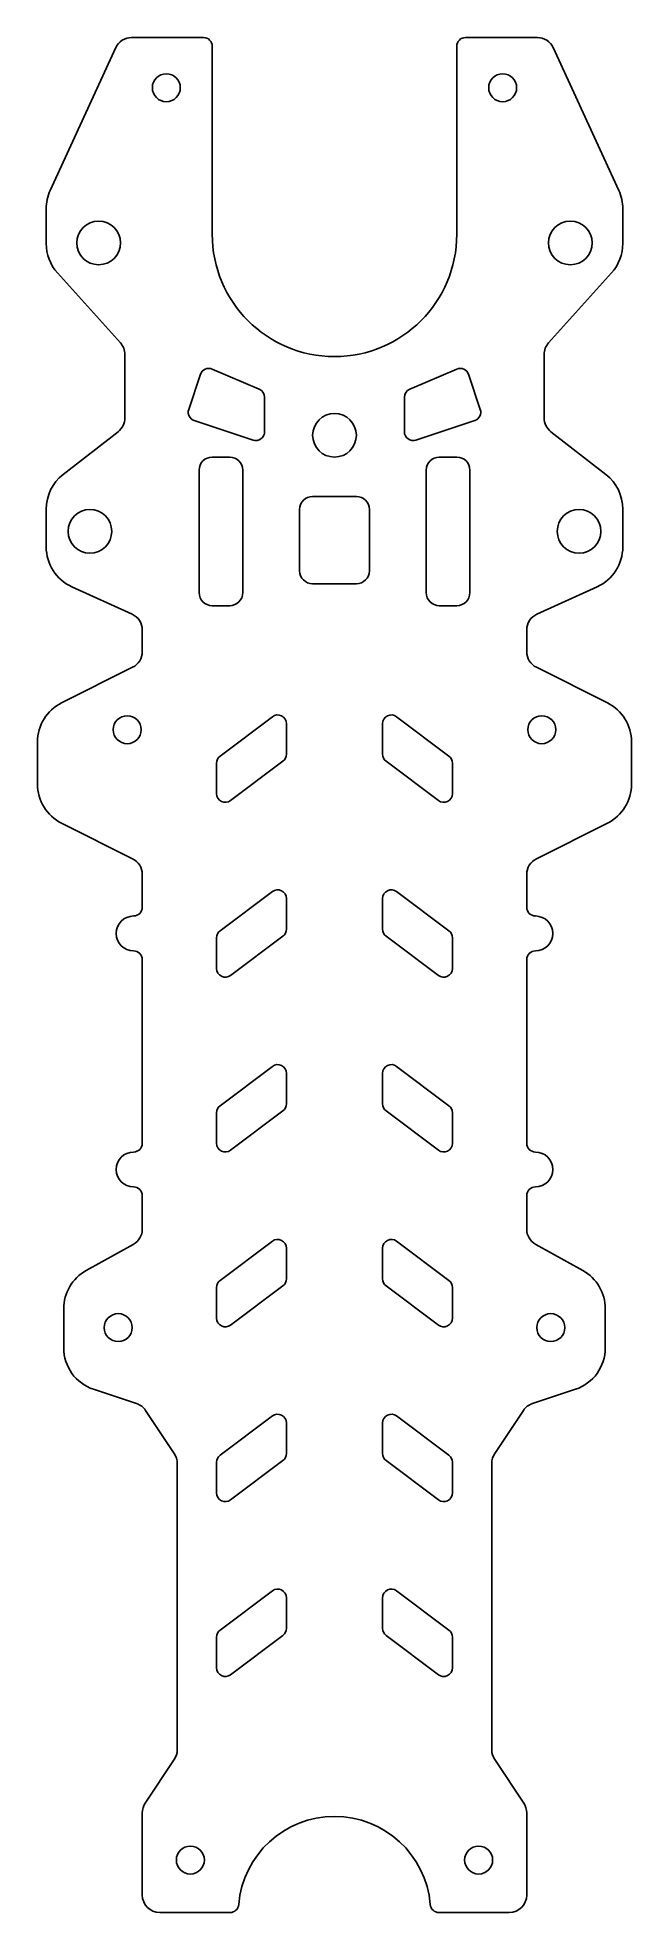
# Model space of a CAD drawing. Header units: millimetres. Extents: x -34 to 34, y -100 to 115.
import ezdxf

# ---------------------------------------------------------------- set-up
doc = ezdxf.new("R2010")
doc.units = ezdxf.units.MM

msp = doc.modelspace()

# ---------------------------------------------------------------- linework, layer by layer
for p, q in [((-15, 114.5), (-23.22, 114.5)), ((23.22, 114.5), (15, 114.5)), ((-25.04, 113.34), (-32.54, 96.99)), ((-14, 92), (-14, 113.5)), ((14, 113.5), (14, 92)), ((32.54, 96.99), (25.04, 113.34)), ((-33, 94.91), (-33, 90.92)), ((33, 90.92), (33, 94.91)), ((-31.72, 87.57), (-24.51, 79.57)), ((24.51, 79.57), (31.72, 87.57)), ((-24, 78.23), (-24, 70.98)), ((24, 70.98), (24, 78.23)), ((-16.68, 71.95), (-15.34, 75.97)), ((-14, 76.57), (-8.61, 74.26)), ((8.61, 74.26), (14, 76.57)), ((15.34, 75.97), (16.68, 71.95)), ((-8, 73.34), (-8, 69.39)), ((8, 69.39), (8, 73.34)), ((-24.77, 69.4), (-31.07, 64.5)), ((-9.32, 68.44), (-16.05, 70.68)), ((16.05, 70.68), (9.32, 68.44)), ((31.07, 64.5), (24.77, 69.4)), ((-14, 66.5), (-12, 66.5)), ((12, 66.5), (14, 66.5)), ((-15.5, 51), (-15.5, 65)), ((-10.5, 65), (-10.5, 51)), ((10.5, 51), (10.5, 65)), ((15.5, 65), (15.5, 51)), ((-33, 60.55), (-33, 56.22)), ((-4, 53.5), (-4, 60.5)), ((-2.5, 62), (2.5, 62)), ((4, 60.5), (4, 53.5)), ((33, 56.22), (33, 60.55)), ((-30.07, 51.67), (-23.17, 48.53)), ((2.5, 52), (-2.5, 52)), ((23.17, 48.53), (30.07, 51.67)), ((-12, 49.5), (-14, 49.5)), ((14, 49.5), (12, 49.5)), ((-22, 46.71), (-22, 44.24)), ((22, 44.24), (22, 46.71)), ((-23.11, 42.45), (-31.24, 38.38)), ((31.24, 38.38), (23.11, 42.45)), ((-13.1, 32.3), (-7.1, 36.8)), ((7.1, 36.8), (13.1, 32.3)), ((-5.5, 36), (-5.5, 32.5)), ((5.5, 32.5), (5.5, 36)), ((-34, 33.91), (-34, 29.09)), ((34, 29.09), (34, 33.91)), ((-13.5, 28), (-13.5, 31.5)), ((-5.9, 31.7), (-11.9, 27.2)), ((11.9, 27.2), (5.9, 31.7)), ((13.5, 31.5), (13.5, 28)), ((-31.24, 24.62), (-23.11, 20.55)), ((23.11, 20.55), (31.24, 24.62)), ((-22, 18.76), (-22, 15)), ((22, 15), (22, 18.76)), ((-13.1, 12.3), (-7.1, 16.8)), ((-5.5, 16), (-5.5, 12.5)), ((5.5, 12.5), (5.5, 16)), ((7.1, 16.8), (13.1, 12.3)), ((-13.5, 8), (-13.5, 11.5)), ((-5.9, 11.7), (-11.9, 7.2)), ((11.9, 7.2), (5.9, 11.7)), ((13.5, 11.5), (13.5, 8)), ((-22, 9), (-22, -12)), ((22, -12), (22, 9)), ((-13.1, -7.7), (-7.1, -3.2)), ((-5.5, -4), (-5.5, -7.5)), ((5.5, -7.5), (5.5, -4)), ((7.1, -3.2), (13.1, -7.7)), ((-13.5, -12), (-13.5, -8.5)), ((-5.9, -8.3), (-11.9, -12.8)), ((11.9, -12.8), (5.9, -8.3)), ((13.5, -8.5), (13.5, -12)), ((-22, -18), (-22, -21.82)), ((22, -21.82), (22, -18)), ((-23.03, -23.57), (-28.43, -26.57)), ((-13.1, -27.7), (-7.1, -23.2)), ((7.1, -23.2), (13.1, -27.7)), ((28.43, -26.57), (23.03, -23.57)), ((-5.5, -24), (-5.5, -27.5)), ((5.5, -27.5), (5.5, -24)), ((-13.5, -32), (-13.5, -28.5)), ((-5.9, -28.3), (-11.9, -32.8)), ((11.9, -32.8), (5.9, -28.3)), ((13.5, -28.5), (13.5, -32)), ((-31, -30.94), (-31, -35.4)), ((31, -35.4), (31, -30.94)), ((-27.58, -40.14), (-22.65, -41.78)), ((22.65, -41.78), (27.58, -40.14)), ((-21.62, -42.57), (-18.34, -47.5)), ((18.34, -47.5), (21.62, -42.57)), ((-13.1, -47.7), (-7.1, -43.2)), ((-5.5, -44), (-5.5, -47.5)), ((5.5, -47.5), (5.5, -44)), ((7.1, -43.2), (13.1, -47.7)), ((-18, -48.61), (-18, -81.39)), ((-13.5, -52), (-13.5, -48.5)), ((-5.9, -48.3), (-11.9, -52.8)), ((11.9, -52.8), (5.9, -48.3)), ((13.5, -48.5), (13.5, -52)), ((18, -81.39), (18, -48.61)), ((-13.1, -67.7), (-7.1, -63.2)), ((-5.5, -64), (-5.5, -67.5)), ((5.5, -67.5), (5.5, -64)), ((7.1, -63.2), (13.1, -67.7)), ((-13.5, -72), (-13.5, -68.5)), ((-5.9, -68.3), (-11.9, -72.8)), ((11.9, -72.8), (5.9, -68.3)), ((13.5, -68.5), (13.5, -72)), ((-18.34, -82.5), (-21.66, -87.5)), ((21.66, -87.5), (18.34, -82.5)), ((-22, -88.61), (-22, -98)), ((22, -98), (22, -88.61)), ((-20, -100), (-11.96, -100)), ((11.96, -100), (20, -100))]:
    msp.add_line(p, q)
for centre, radius in [((-19.25, 108.75), 1.6), ((19.25, 108.75), 1.6), ((-27, 91), 2.5), ((27, 91), 2.5), ((0, 69), 2.5), ((-28, 58), 2.5), ((28, 58), 2.5), ((-23.73, 35.31), 1.6), ((23.73, 35.31), 1.6), ((-24.76, -33.09), 1.6), ((24.76, -33.09), 1.6), ((-16.5, -94), 1.6), ((16.5, -94), 1.6)]:
    msp.add_circle(centre, radius)
for centre, radius, start, end in [((-23.22, 112.5), 2, 90, 155.3231), ((-15, 113.5), 1, 0, 90), ((15, 113.5), 1, 90, 180), ((23.22, 112.5), 2, 24.6769, 90), ((-28, 94.91), 5, 155.3231, 180), ((28, 94.91), 5, 0, 24.6769), ((-28, 90.92), 5, 180, 221.9872), ((0, 92), 14, 180, 360), ((28, 90.92), 5, 318.0128, 360), ((-26, 78.23), 2, 0, 41.9872), ((26, 78.23), 2, 138.0128, 180), ((-14.39, 75.65), 1, 66.8014, 161.5651), ((14.39, 75.65), 1, 18.4349, 113.1986), ((-9, 73.34), 1, 0, 66.8014), ((9, 73.34), 1, 113.1986, 180), ((-26, 70.98), 2, -52.125, 0), ((-15.74, 71.63), 1, 161.5651, 251.5651), ((15.74, 71.63), 1, -71.5651, 18.4349), ((26, 70.98), 2, -180, -127.875), ((-9, 69.39), 1, 251.5651, 360), ((9, 69.39), 1, -180, -71.5651), ((-14, 65), 1.5, 90, 180), ((-12, 65), 1.5, 0, 90), ((12, 65), 1.5, 90, 180), ((14, 65), 1.5, 0, 90), ((-28, 60.55), 5, 127.875, 180), ((28, 60.55), 5, 0, 52.125), ((-2.5, 60.5), 1.5, 90, 180), ((2.5, 60.5), 1.5, 0, 90), ((-28, 56.22), 5, 180, 245.556), ((28, 56.22), 5, 294.444, 360), ((-2.5, 53.5), 1.5, -180, -90), ((2.5, 53.5), 1.5, -90, 0), ((-14, 51), 1.5, -180, -90), ((-12, 51), 1.5, -90, 0), ((12, 51), 1.5, -180, -90), ((14, 51), 1.5, -90, 0), ((-24, 46.71), 2, 0, 65.556), ((24, 46.71), 2, 114.444, 180), ((-24, 44.24), 2, -63.4349, 0), ((24, 44.24), 2, -180, -116.5651), ((-29, 33.91), 5, 116.5651, 180), ((-6.5, 36), 1, 0, 126.8699), ((6.5, 36), 1, 53.1301, 180), ((29, 33.91), 5, 0, 63.4349), ((-12.5, 31.5), 1, 126.8699, 180), ((-6.5, 32.5), 1, 306.8699, 360), ((6.5, 32.5), 1, -180, -126.8699), ((12.5, 31.5), 1, 0, 53.1301), ((-29, 29.09), 5, 180, 243.4349), ((-12.5, 28), 1, 180, 306.8699), ((12.5, 28), 1, -126.8699, 0), ((29, 29.09), 5, 296.5651, 360), ((-24, 18.76), 2, 0, 63.4349), ((24, 18.76), 2, 116.5651, 180), ((-6.5, 16), 1, 0, 126.8699), ((6.5, 16), 1, 53.1301, 180), ((-23, 12), 2, 90, 270), ((-23, 15), 1, -90, 0), ((23, 15), 1, -180, -90), ((23, 12), 2, -90, 90), ((-12.5, 11.5), 1, 126.8699, 180), ((-6.5, 12.5), 1, 306.8699, 360), ((6.5, 12.5), 1, -180, -126.8699), ((12.5, 11.5), 1, 0, 53.1301), ((-23, 9), 1, 0, 90), ((23, 9), 1, 90, 180), ((-12.5, 8), 1, 180, 306.8699), ((12.5, 8), 1, -126.8699, 0), ((-6.5, -4), 1, 0, 126.8699), ((6.5, -4), 1, 53.1301, 180), ((-12.5, -8.5), 1, 126.8699, 180), ((-6.5, -7.5), 1, -53.1301, 0), ((6.5, -7.5), 1, 180, 233.1301), ((12.5, -8.5), 1, 0, 53.1301), ((-23, -12), 1, -90, 0), ((-12.5, -12), 1, -180, -53.1301), ((12.5, -12), 1, 233.1301, 360), ((23, -12), 1, -180, -90), ((-23, -15), 2, 90, 270), ((23, -15), 2, -90, 90), ((-23, -18), 1, 0, 90), ((23, -18), 1, 90, 180), ((-24, -21.82), 2, -60.9454, 0), ((-6.5, -24), 1, 0, 126.8699), ((6.5, -24), 1, 53.1301, 180), ((24, -21.82), 2, -180, -119.0546), ((-26, -30.94), 5, 119.0546, 180), ((-12.5, -28.5), 1, 126.8699, 180), ((-6.5, -27.5), 1, -53.1301, 0), ((6.5, -27.5), 1, 180, 233.1301), ((12.5, -28.5), 1, 0, 53.1301), ((26, -30.94), 5, 0, 60.9454), ((-12.5, -32), 1, -180, -53.1301), ((12.5, -32), 1, 233.1301, 360), ((-26, -35.4), 5, 180, 251.5651), ((26, -35.4), 5, 288.4349, 360), ((-23.28, -43.68), 2, 33.6901, 71.5651), ((23.28, -43.68), 2, 108.4349, 146.3099), ((-6.5, -44), 1, 0, 126.8699), ((6.5, -44), 1, 53.1301, 180), ((-20, -48.61), 2, 0, 33.6901), ((-12.5, -48.5), 1, 126.8699, 180), ((-6.5, -47.5), 1, 306.8699, 360), ((6.5, -47.5), 1, -180, -126.8699), ((12.5, -48.5), 1, 0, 53.1301), ((20, -48.61), 2, 146.3099, 180), ((-12.5, -52), 1, 180, 306.8699), ((12.5, -52), 1, -126.8699, 0), ((-6.5, -64), 1, 0, 126.8699), ((6.5, -64), 1, 53.1301, 180), ((-12.5, -68.5), 1, 126.8699, 180), ((-6.5, -67.5), 1, 306.8699, 360), ((6.5, -67.5), 1, -180, -126.8699), ((12.5, -68.5), 1, 0, 53.1301), ((-12.5, -72), 1, 180, 306.8699), ((12.5, -72), 1, -126.8699, 0), ((-20, -81.39), 2, -33.6901, 0), ((20, -81.39), 2, -180, -146.3099), ((-20, -88.61), 2, 146.3099, 180), ((20, -88.61), 2, 0, 33.6901), ((0, -100), 11, 4.7802, 175.2198), ((-20, -98), 2, -180, -90), ((20, -98), 2, -90, 0), ((-11.96, -99), 1, 270, 355.2198), ((11.96, -99), 1, 184.7802, 270)]:
    msp.add_arc(centre, radius, start, end)

doc.saveas('drawing.dxf')
